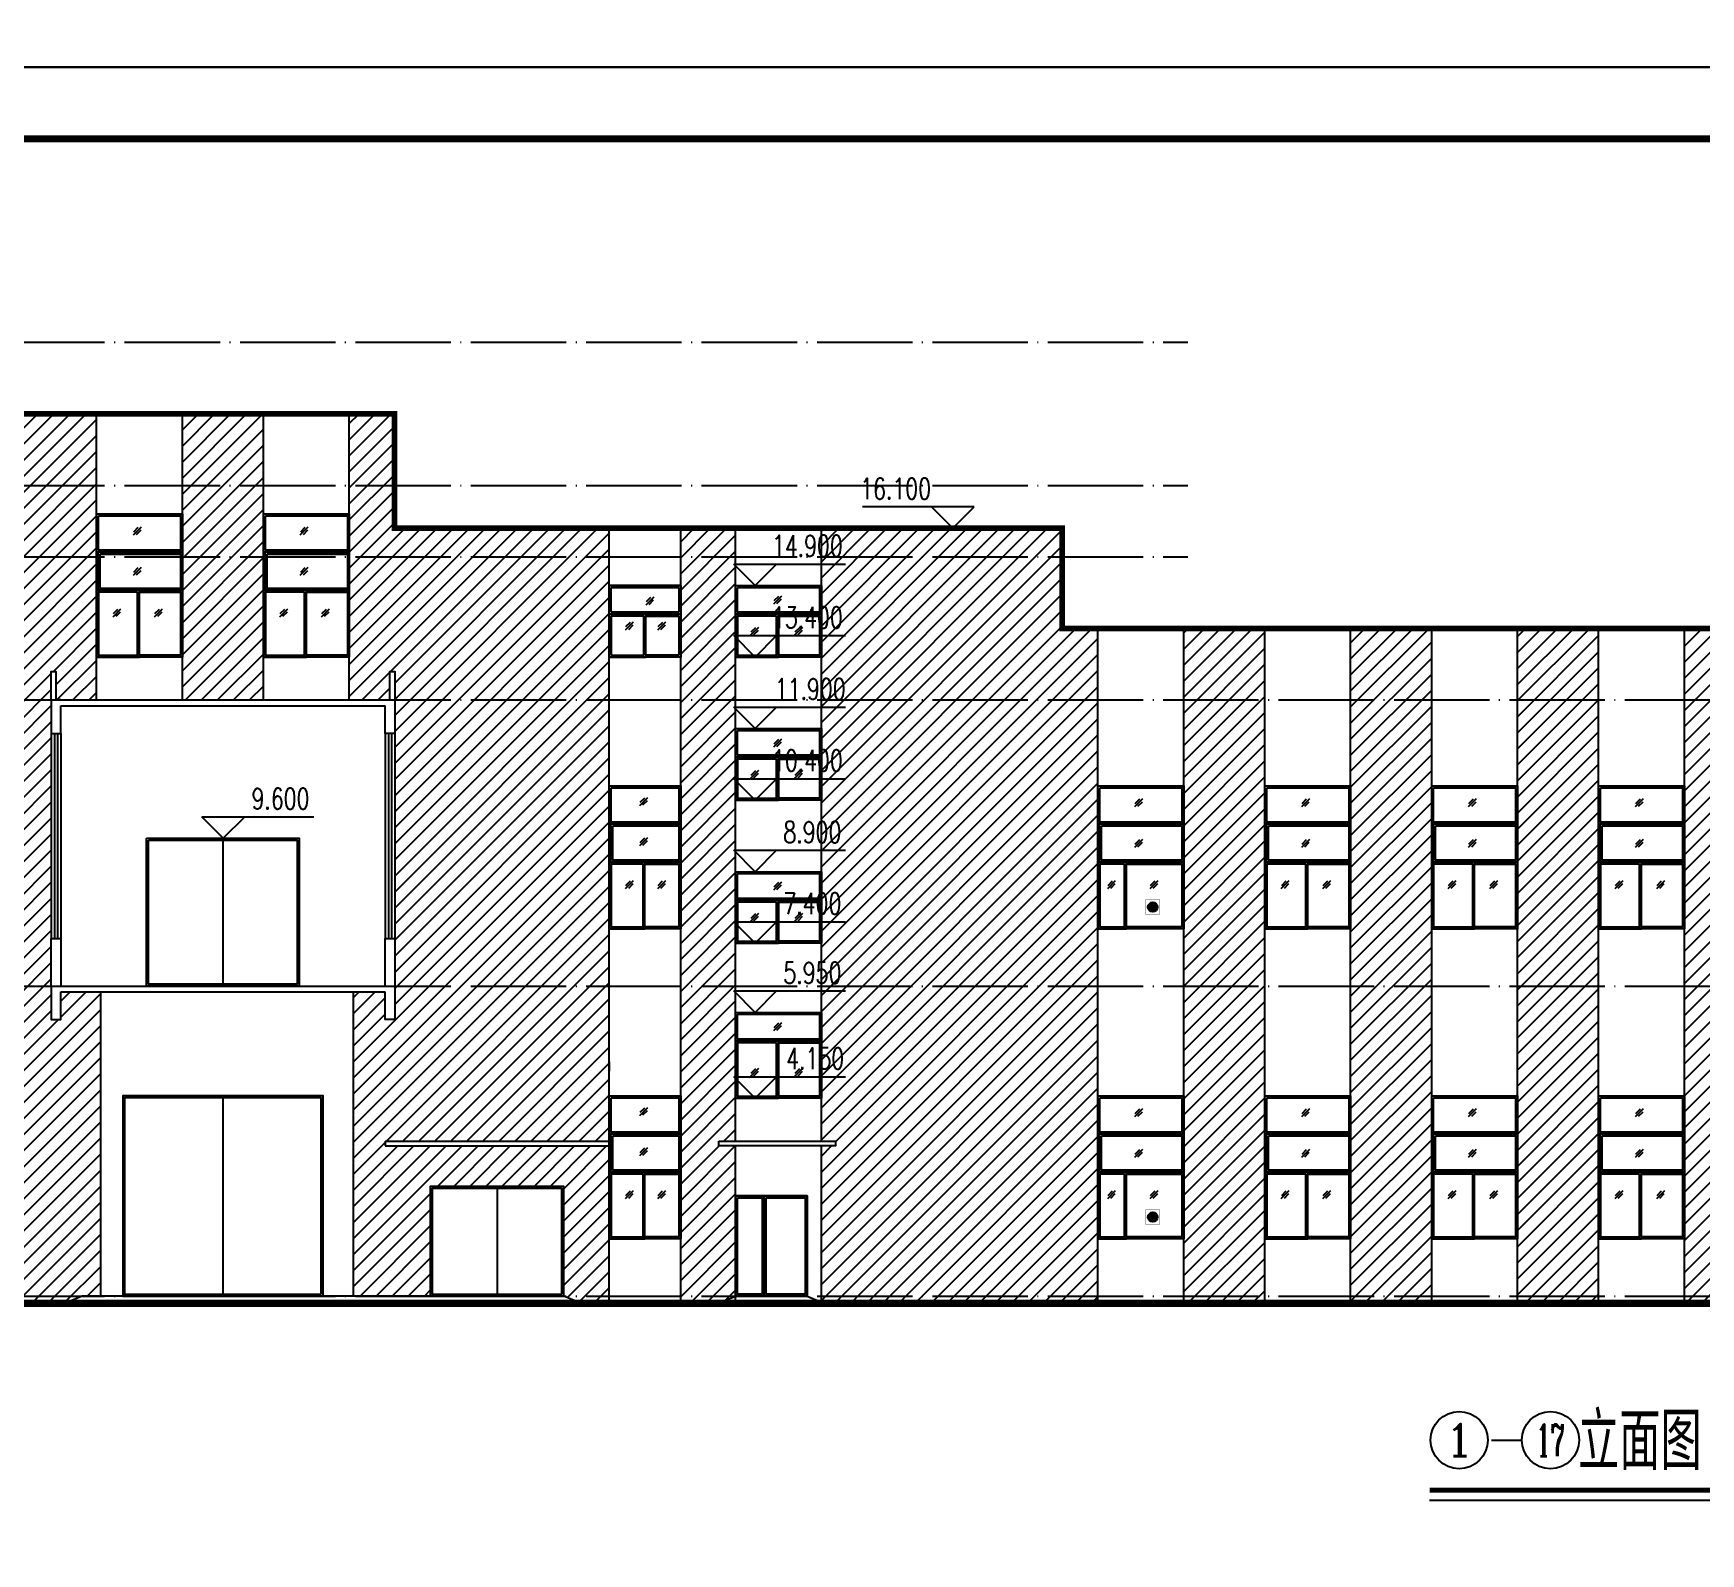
# Model space of a CAD drawing. Extents: x -4747 to 1060961, y -766984 to 396631.
# Drawn here: x 492147 to 527111, y -237830 to -205952 of the extents above; entities that cross this region are included whole.
import ezdxf
from ezdxf.enums import TextEntityAlignment as Align

# ---------------------------------------------------------------- set-up
doc = ezdxf.new("R2010")
doc.units = 0
doc.header["$LTSCALE"] = 1000
doc.header["$MEASUREMENT"] = 0
doc.linetypes.add('DOTE', pattern=[2.42, 2, -0.2, 0.02, -0.2])
doc.layers.get('0').update_dxf_attribs({"linetype": 'CONTINUOUS'})
for name, color, linetype in [('AXIS', 3, 'CONTINUOUS'), ('AXIS_TEXT', 7, 'CONTINUOUS'), ('DIM_ELEV', 3, 'CONTINUOUS'), ('DIM_SYMB', 3, 'CONTINUOUS'), ('DOTE', 1, 'DOTE'), ('PUB_TEXT', 7, 'CONTINUOUS'), ('PUB_TITLE', 4, 'CONTINUOUS'), ('WALL', 6, 'CONTINUOUS'), ('WINDOW', 4, 'CONTINUOUS'), ('剖面填充', 147, 'CONTINUOUS'), ('屋面', 4, 'CONTINUOUS'), ('窗户', 140, 'CONTINUOUS'), ('立面图', 41, 'CONTINUOUS'), ('立面轮廓线', 3, 'CONTINUOUS')]:
    doc.layers.add(name, color=color, linetype=linetype)
doc.styles.add('_TCH_DIM', font='SIMPLEX', dxfattribs={"bigfont": 'GBCBIG'})
doc.styles.add('COMPLEX', font='complex_.ttf')
doc.styles.get("Standard").update_dxf_attribs({"font": 'gbenor.shx', "bigfont": 'gbcbig.shx'})
pattern_1 = [(45, (-488337.29, -302769.66), (-168.3798, 168.3798), [])]

# ---------------------------------------------------------------- blocks, each defined once
blk = doc.blocks.new('_AXISO')
blk.add_circle((0, 0), 0.5)
at = {"layer": 'AXIS_TEXT', "style": 'COMPLEX', "width": 1.041667}
blk.add_attdef('A', text='', height=0.56, dxfattribs=at).set_placement((-0.25, -0.28), (0.25, -0.28), align=Align.FIT)

msp = doc.modelspace()

# ---------------------------------------------------------------- hatches: boundary and pattern name
h = msp.add_hatch(color=1)
edge = h.paths.add_edge_path()
edge.add_arc((515620.8, -224271.9), 100, 0, 360)
h = msp.add_hatch(color=1)
edge = h.paths.add_edge_path()
edge.add_arc((515620.8, -230771.9), 100, 0, 360)
at = {"layer": '剖面填充'}
h = msp.add_hatch(dxfattribs=at)
h.set_pattern_fill('ANSI31', color=256, scale=150, style=0)
h.set_pattern_definition(pattern_1)
h.paths.add_polyline_path([(486471.6, -213929.8), (484771.6, -213929.8), (484771.6, -232579.8), (486471.6, -232579.8)])
h.paths.add_polyline_path([(489971.6, -213929.8), (488271.6, -213929.8), (488271.6, -232579.8), (489971.6, -232579.8)])
h.paths.add_polyline_path([(493471.6, -213929.8), (491771.6, -213929.8), (491771.6, -232579.8), (492821.6, -232579.8), (493171.6, -232429.8), (493560.9, -232429.8), (493560.9, -226049.8), (492721.6, -226049.8), (492721.6, -226629.8), (492521.6, -226629.8), (492521.6, -225929.8), (492521.6, -224929.8), (492521.6, -220629.8), (492521.6, -219929.8), (492521.6, -219329.8), (492621.6, -219329.8), (492621.6, -219929.8), (492721.6, -219929.8), (493471.6, -219929.8)])
h.paths.add_polyline_path([(496971.6, -213929.8), (495271.6, -213929.8), (495271.6, -219929.8), (496971.6, -219929.8)])
h.paths.add_polyline_path([(504221.6, -216329.8), (499721.6, -216329.8), (499721.6, -213929.8), (498771.6, -213929.8), (498771.6, -219929.8), (499525.3, -219929.8), (499625.3, -219929.8), (499625.3, -219329.8), (499725.3, -219329.8), (499725.3, -219929.8), (499725.3, -220629.8), (499725.3, -224929.8), (499725.3, -225929.8), (499725.3, -226629.8), (499525.3, -226629.8), (499525.3, -226049.8), (498860.9, -226049.8), (498860.9, -232429.8), (500471.6, -232429.8), (500471.6, -230129.8), (503271.6, -230129.8), (503271.6, -232429.8), (503621.6, -232579.8), (504221.6, -232579.8), (504221.6, -229279.8), (499525.3, -229279.8), (499525.3, -229179.8), (504221.6, -229179.8), (504221.6, -228229.8)])
h = msp.add_hatch(dxfattribs=at)
h.set_pattern_fill('ANSI31', color=256, scale=150, style=0)
h.set_pattern_definition(pattern_1)
h.paths.add_polyline_path([(506871.6, -216329.8), (505721.6, -216329.8), (505721.6, -232579.8), (506521.6, -232579.8), (506871.6, -232429.8), (506871.6, -229279.8), (506521.6, -229279.8), (506521.6, -229179.8), (506871.6, -229179.8)])
h.paths.add_polyline_path([(508671.6, -229179.8), (508971.6, -229179.8), (508971.6, -229279.8), (508671.6, -229279.8), (508671.6, -232558.4), (508721.6, -232579.8), (514471.6, -232579.8), (514471.6, -218429.8), (513721.6, -218429.8), (513721.6, -216329.8), (508671.6, -216329.8)])
h.paths.add_polyline_path([(517971.6, -218429.8), (516271.6, -218429.8), (516271.6, -232579.8), (517971.6, -232579.8)])
h.paths.add_polyline_path([(519771.6, -232579.8), (521471.6, -232579.8), (521471.6, -218429.8), (519771.6, -218429.8)])
h.paths.add_polyline_path([(523271.6, -232579.8), (524971.6, -232579.8), (524971.6, -218429.8), (523271.6, -218429.8)])
h.paths.add_polyline_path([(528771.6, -218429.8), (526771.6, -218429.8), (526771.6, -232579.8), (528771.6, -232579.8)])
h.paths.add_polyline_path([(532271.6, -218429.8), (530571.6, -218429.8), (530571.6, -232579.8), (532271.6, -232579.8)])
h.paths.add_polyline_path([(535771.6, -218429.8), (534071.6, -218429.8), (534071.6, -232579.8), (535771.6, -232579.8)])
h.paths.add_polyline_path([(537571.6, -232579.8), (539289.2, -232579.8), (539289.2, -218429.8), (537571.6, -218429.8)])
h.paths.add_polyline_path([(542754, -218429.8), (541089.2, -218429.8), (541089.2, -232579.8), (541521.6, -232579.8), (541871.6, -232429.8), (542754, -232429.8), (542754, -227829.8), (541821.6, -227829.8), (541821.6, -227529.8), (542754, -227529.8)])
h.paths.add_polyline_path([(546271.6, -218429.8), (544554, -218429.8), (544554, -227529.8), (546271.6, -227529.8)])
h.paths.add_polyline_path([(549771.6, -218429.8), (548071.6, -218429.8), (548071.6, -227529.8), (549021.6, -227529.8), (549021.6, -227829.8), (548071.6, -227829.8), (548071.6, -232429.8), (549771.6, -232429.8)])
h.paths.add_polyline_path([(553271.6, -218429.8), (551571.6, -218429.8), (551571.6, -232429.8), (551971.6, -232429.8), (552321.6, -232579.8), (553271.6, -232579.8)])

# ---------------------------------------------------------------- linework, layer by layer
at = {"color": 1, "const_width": 10, "elevation": 0}
for points in [[(515470.8, -224421.9), (515770.8, -224421.9), (515770.8, -224121.9), (515470.8, -224121.9)], [(515470.8, -230921.9), (515770.8, -230921.9), (515770.8, -230621.9), (515470.8, -230621.9)]]:
    msp.add_lwpolyline(points, close=True, dxfattribs=at)
at = {"color": 1}
for centre in [(515620.8, -224271.9), (515620.8, -230771.9)]:
    msp.add_circle(centre, 100, dxfattribs=at)
at = {"layer": 'AXIS'}
msp.add_line((522723.2, -235448), (523332.2, -235448), dxfattribs=at)
at = {"layer": 'DIM_ELEV'}
for p, q in [((511878.6, -215879.8), (509531.1, -215879.8)), ((511428.6, -216329.8), (510978.6, -215879.8)), ((511428.6, -216329.8), (511878.6, -215879.8)), ((507283.1, -217529.8), (506833.1, -217079.8)), ((506833.1, -217079.8), (509180.6, -217079.8)), ((507283.1, -217529.8), (507733.1, -217079.8)), ((507283.1, -219029.8), (506833.1, -218579.8)), ((506833.1, -218579.8), (509180.6, -218579.8)), ((507283.1, -219029.8), (507733.1, -218579.8)), ((507283.1, -220529.8), (506833.1, -220079.8)), ((506833.1, -220079.8), (509180.6, -220079.8)), ((507283.1, -220529.8), (507733.1, -220079.8)), ((507283.1, -222029.8), (506833.1, -221579.8)), ((506833.1, -221579.8), (509180.6, -221579.8)), ((507283.1, -222029.8), (507733.1, -221579.8)), ((496129.4, -222829.8), (495679.4, -222379.8)), ((495679.4, -222379.8), (498026.9, -222379.8)), ((496129.4, -222829.8), (496579.4, -222379.8)), ((507283.1, -223529.8), (506833.1, -223079.8)), ((506833.1, -223079.8), (509180.6, -223079.8)), ((507283.1, -223529.8), (507733.1, -223079.8)), ((507283.1, -225029.8), (506833.1, -224579.8)), ((506833.1, -224579.8), (509180.6, -224579.8)), ((507283.1, -225029.8), (507733.1, -224579.8)), ((507283.1, -226479.8), (506833.1, -226029.8)), ((506833.1, -226029.8), (509180.6, -226029.8)), ((507283.1, -226479.8), (507733.1, -226029.8)), ((507283.1, -228279.8), (506833.1, -227829.8)), ((506833.1, -227829.8), (509180.6, -227829.8)), ((507283.1, -228279.8), (507733.1, -227829.8))]:
    msp.add_line(p, q, dxfattribs=at)
at = {"layer": 'DIM_SYMB'}
for points in [[(493746.2, -218333.3, 0, 0, 0), (493933.2, -218333.3, 40, 0, 0), (494083.2, -218333.3, 0, 0, 0)], [(494936.2, -218333.3, 0, 0, 0), (494749.2, -218333.3, 40, 0, 0), (494599.2, -218333.3, 0, 0, 0)], [(497246.2, -218333.3, 0, 0, 0), (497433.2, -218333.3, 40, 0, 0), (497583.2, -218333.3, 0, 0, 0)], [(498436.2, -218333.3, 0, 0, 0), (498249.2, -218333.3, 40, 0, 0), (498099.2, -218333.3, 0, 0, 0)], [(504496.2, -218607.1, 0, 0, 0), (504683.2, -218607.1, 40, 0, 0), (504833.2, -218607.1, 0, 0, 0)], [(505490.7, -218607.1, 0, 0, 0), (505303.7, -218607.1, 40, 0, 0), (505153.7, -218607.1, 0, 0, 0)], [(507114.9, -218646.2, 0, 0, 0), (507301.9, -218646.2, 40, 0, 0), (507451.9, -218646.2, 0, 0, 0)], [(508364.7, -218646.2, 0, 0, 0), (508177.7, -218646.2, 40, 0, 0), (508027.7, -218646.2, 0, 0, 0)], [(507114.9, -221646.2, 0, 0, 0), (507301.9, -221646.2, 40, 0, 0), (507451.9, -221646.2, 0, 0, 0)], [(508364.7, -221646.2, 0, 0, 0), (508177.7, -221646.2, 40, 0, 0), (508027.7, -221646.2, 0, 0, 0)], [(504496.2, -224033.3, 0, 0, 0), (504683.2, -224033.3, 40, 0, 0), (504833.2, -224033.3, 0, 0, 0)], [(505487.2, -224033.3, 0, 0, 0), (505300.2, -224033.3, 40, 0, 0), (505150.2, -224033.3, 0, 0, 0)], [(514605.5, -224033.3, 0, 0, 0), (514792.5, -224033.3, 40, 0, 0), (514942.5, -224033.3, 0, 0, 0)], [(515813.6, -224033.3, 0, 0, 0), (515626.6, -224033.3, 40, 0, 0), (515476.6, -224033.3, 0, 0, 0)], [(518246.2, -224033.3, 0, 0, 0), (518433.2, -224033.3, 40, 0, 0), (518583.2, -224033.3, 0, 0, 0)], [(519436.2, -224033.3, 0, 0, 0), (519249.2, -224033.3, 40, 0, 0), (519099.2, -224033.3, 0, 0, 0)], [(521746.2, -224033.3, 0, 0, 0), (521933.2, -224033.3, 40, 0, 0), (522083.2, -224033.3, 0, 0, 0)], [(522936.2, -224033.3, 0, 0, 0), (522749.2, -224033.3, 40, 0, 0), (522599.2, -224033.3, 0, 0, 0)], [(525246.2, -224033.3, 0, 0, 0), (525433.2, -224033.3, 40, 0, 0), (525583.2, -224033.3, 0, 0, 0)], [(526436.2, -224033.3, 0, 0, 0), (526249.2, -224033.3, 40, 0, 0), (526099.2, -224033.3, 0, 0, 0)], [(495076.2, -224771.3, 0, 0, 0), (495581, -224771.3, 40, 0, 0), (495731, -224771.3, 0, 0, 0)], [(497167, -224771.3, 0, 0, 0), (496662.2, -224771.3, 40, 0, 0), (496512.2, -224771.3, 0, 0, 0)], [(507114.9, -224646.2, 0, 0, 0), (507301.9, -224646.2, 40, 0, 0), (507451.9, -224646.2, 0, 0, 0)], [(508364.7, -224646.2, 0, 0, 0), (508177.7, -224646.2, 40, 0, 0), (508027.7, -224646.2, 0, 0, 0)], [(507114.9, -227896.2, 0, 0, 0), (507301.9, -227896.2, 40, 0, 0), (507451.9, -227896.2, 0, 0, 0)], [(508364.7, -227896.2, 0, 0, 0), (508177.7, -227896.2, 40, 0, 0), (508027.7, -227896.2, 0, 0, 0)], [(494248.4, -230190.3, 0, 0, 0), (495431.5, -230190.3, 96, 0, 0), (495791.5, -230190.3, 0, 0, 0)], [(497951.2, -230190.3, 0, 0, 0), (496768.1, -230190.3, 96, 0, 0), (496408.1, -230190.3, 0, 0, 0)], [(504496.2, -230533.3, 0, 0, 0), (504683.2, -230533.3, 40, 0, 0), (504833.2, -230533.3, 0, 0, 0)], [(505487.2, -230533.3, 0, 0, 0), (505300.2, -230533.3, 40, 0, 0), (505150.2, -230533.3, 0, 0, 0)], [(514605.5, -230533.3, 0, 0, 0), (514792.5, -230533.3, 40, 0, 0), (514942.5, -230533.3, 0, 0, 0)], [(515813.6, -230533.3, 0, 0, 0), (515626.6, -230533.3, 40, 0, 0), (515476.6, -230533.3, 0, 0, 0)], [(518246.2, -230533.3, 0, 0, 0), (518433.2, -230533.3, 40, 0, 0), (518583.2, -230533.3, 0, 0, 0)], [(519436.2, -230533.3, 0, 0, 0), (519249.2, -230533.3, 40, 0, 0), (519099.2, -230533.3, 0, 0, 0)], [(521746.2, -230533.3, 0, 0, 0), (521933.2, -230533.3, 40, 0, 0), (522083.2, -230533.3, 0, 0, 0)], [(522936.2, -230533.3, 0, 0, 0), (522749.2, -230533.3, 40, 0, 0), (522599.2, -230533.3, 0, 0, 0)], [(525246.2, -230533.3, 0, 0, 0), (525433.2, -230533.3, 40, 0, 0), (525583.2, -230533.3, 0, 0, 0)], [(526436.2, -230533.3, 0, 0, 0), (526249.2, -230533.3, 40, 0, 0), (526099.2, -230533.3, 0, 0, 0)]]:
    msp.add_lwpolyline(points, format="xyseb", dxfattribs=at)
at = {"layer": 'DIM_SYMB', "const_width": 105}
msp.add_lwpolyline([(521426.6, -236497.8), (528499.6, -236497.8)], dxfattribs=at)
at = {"layer": 'DIM_SYMB'}
msp.add_lwpolyline([(521426.6, -236707.8), (528499.6, -236707.8)], dxfattribs=at)
at = {"layer": 'DOTE'}
for points in [[(469861.5, -212429.8), (516357.4, -212429.8)], [(469861.5, -215429.8), (516357.4, -215429.8)], [(469861.5, -216929.8), (516357.4, -216929.8)], [(469861.5, -219929.8), (586356.5, -219929.8)], [(469861.5, -225929.8), (586356.5, -225929.8)], [(469861.5, -232429.8), (586356.5, -232429.8)]]:
    msp.add_lwpolyline(points, dxfattribs=at)
at = {"layer": 'PUB_TITLE'}
for points in [[(421920.8, -206664.3), (600270.8, -206664.3), (600270.8, -80514.3), (421920.8, -80514.3)], [(421920.8, -332814.3), (600270.8, -332814.3), (600270.8, -206664.3), (421920.8, -206664.3)]]:
    msp.add_lwpolyline(points, close=True, dxfattribs=at)
at = {"layer": 'PUB_TITLE', "const_width": 150}
msp.add_lwpolyline([(425670.8, -331314.3), (598770.8, -331314.3), (598770.8, -208164.3), (425670.8, -208164.3)], close=True, dxfattribs=at)
at = {"layer": 'WALL'}
for points in [[(492521.6, -219929.8), (492521.6, -219329.8), (492621.6, -219329.8), (492621.6, -219929.8)], [(499625.3, -219929.8), (499625.3, -219329.8), (499725.3, -219329.8), (499725.3, -219929.8)], [(492521.6, -219929.8), (492521.6, -220629.8), (492721.6, -220629.8), (492721.6, -220049.8)], [(492721.6, -219929.8), (492721.6, -219929.8), (492621.6, -219929.8)], [(492721.6, -219929.8), (499525.3, -219929.8)], [(492721.6, -220049.8), (499525.3, -220049.8)], [(499725.3, -219929.8), (499725.3, -220629.8), (499525.3, -220629.8), (499525.3, -220049.8)], [(499525.3, -219929.8), (499525.3, -219929.8), (499625.3, -219929.8)], [(492521.6, -225929.8), (492521.6, -224929.8), (492721.6, -224929.8), (492721.6, -225929.8)], [(499525.3, -225929.8), (499525.3, -224929.8), (499725.3, -224929.8), (499725.3, -225929.8)], [(492521.6, -225929.8), (499525.3, -225929.8)], [(492521.6, -225929.8), (492521.6, -226629.8), (492721.6, -226629.8), (492721.6, -226049.8)], [(492721.6, -226049.8), (499525.3, -226049.8)], [(499725.3, -225929.8), (499725.3, -226629.8), (499525.3, -226629.8), (499525.3, -226049.8)]]:
    msp.add_lwpolyline(points, dxfattribs=at)
at = {"layer": 'WINDOW', "linetype": 'BYBLOCK'}
for points in [[(492521.6, -220629.8), (492521.6, -224929.8)], [(492588.3, -220629.8), (492588.3, -224929.8)], [(492655, -220629.8), (492655, -224929.8)], [(492721.6, -220629.8), (492721.6, -224929.8)], [(499525.3, -220629.8), (499525.3, -224929.8)], [(499591.9, -220629.8), (499591.9, -224929.8)], [(499658.6, -220629.8), (499658.6, -224929.8)], [(499725.3, -220629.8), (499725.3, -224929.8)]]:
    msp.add_lwpolyline(points, dxfattribs=at)
at = {"layer": '屋面', "const_width": 150}
msp.add_lwpolyline([(469861.5, -232579.8), (586356.5, -232579.8)], dxfattribs=at)
at = {"layer": '窗户'}
for p, q in [((504221.6, -217529.8), (505721.6, -217529.8)), ((505721.6, -217529.8), (504221.6, -217529.8)), ((504221.6, -217529.8), (505721.6, -217529.8)), ((504221.6, -218129.8), (504221.6, -217529.8)), ((504261.6, -217569.8), (505681.6, -217569.8)), ((504261.6, -218089.8), (504261.6, -217569.8)), ((505155.2, -217772.4), (504988.5, -217939.1)), ((505091.1, -217779.9), (504996.1, -217875)), ((505681.6, -217569.8), (505681.6, -218089.8)), ((505721.6, -217529.8), (505721.6, -218129.8)), ((504221.6, -218129.8), (505721.6, -218129.8)), ((504989.8, -218129.8), (504221.6, -218129.8)), ((504221.6, -218129.8), (504221.6, -219029.8)), ((505721.6, -218129.8), (504221.6, -218129.8)), ((505681.6, -218089.8), (504261.6, -218089.8)), ((504949.8, -218169.8), (504261.6, -218169.8)), ((504261.6, -218169.8), (504261.6, -218989.8)), ((504949.8, -218989.8), (504949.8, -218169.8)), ((504989.8, -219029.8), (504989.8, -218129.8)), ((504989.8, -218129.8), (505721.6, -218129.8)), ((504989.8, -219029.8), (504989.8, -218129.8)), ((504989.8, -218169.8), (505681.6, -218169.8)), ((505147.7, -217836.5), (505052.6, -217931.5)), ((505681.6, -218169.8), (505681.6, -218989.8)), ((505721.6, -218129.8), (505721.6, -219029.8)), ((504727.1, -218296.9), (504560.4, -218463.6)), ((504663, -218304.4), (504567.9, -218399.5)), ((504719.5, -218361), (504624.5, -218456.1)), ((505404.3, -218296.9), (505237.5, -218463.6)), ((505340.1, -218304.4), (505245.1, -218399.5)), ((505396.7, -218361), (505301.7, -218456.1)), ((505721.6, -219029.8), (504221.6, -219029.8)), ((504221.6, -219029.8), (504989.8, -219029.8)), ((504261.6, -218989.8), (504949.8, -218989.8)), ((505681.6, -218989.8), (504989.8, -218989.8)), ((505721.6, -219029.8), (504989.8, -219029.8))]:
    msp.add_line(p, q, dxfattribs=at)
for points in [[(493471.6, -216029.8), (495271.6, -216029.8), (495271.6, -219029.8), (493471.6, -219029.8)], [(493471.6, -216029.8), (495271.6, -216029.8), (495271.6, -216829.8), (493471.6, -216829.8)], [(493511.6, -216069.8), (495231.6, -216069.8), (495231.6, -216789.8), (493511.6, -216789.8)], [(496971.6, -216029.8), (498771.6, -216029.8), (498771.6, -219029.8), (496971.6, -219029.8)], [(496971.6, -216029.8), (498771.6, -216029.8), (498771.6, -216829.8), (496971.6, -216829.8)], [(497011.6, -216069.8), (498731.6, -216069.8), (498731.6, -216789.8), (497011.6, -216789.8)], [(493507.9, -216829.8), (495271.6, -216829.8), (495271.6, -217629.8), (493507.9, -217629.8)], [(493547.9, -216869.8), (495231.6, -216869.8), (495231.6, -217589.8), (493547.9, -217589.8)], [(497007.9, -216829.8), (498771.6, -216829.8), (498771.6, -217629.8), (497007.9, -217629.8)], [(497047.9, -216869.8), (498731.6, -216869.8), (498731.6, -217589.8), (497047.9, -217589.8)], [(494371.6, -217629.8), (493471.6, -217629.8), (493471.6, -219029.8), (494371.6, -219029.8)], [(494331.6, -217669.8), (493511.6, -217669.8), (493511.6, -218989.8), (494331.6, -218989.8)], [(494371.6, -217629.8), (495271.6, -217629.8), (495271.6, -219029.8), (494371.6, -219029.8)], [(497871.6, -217629.8), (496971.6, -217629.8), (496971.6, -219029.8), (497871.6, -219029.8)], [(497831.6, -217669.8), (497011.6, -217669.8), (497011.6, -218989.8), (497831.6, -218989.8)], [(497871.6, -217629.8), (498771.6, -217629.8), (498771.6, -219029.8), (497871.6, -219029.8)], [(506871.6, -217529.8), (508671.6, -217529.8), (508671.6, -218129.8), (506871.6, -218129.8)], [(506911.6, -217569.8), (508631.6, -217569.8), (508631.6, -218089.8), (506911.6, -218089.8)], [(507771.6, -218129.8), (506871.6, -218129.8), (506871.6, -219029.8), (507771.6, -219029.8)], [(507731.6, -218169.8), (506911.6, -218169.8), (506911.6, -218989.8), (507731.6, -218989.8)], [(507771.6, -218129.8), (508671.6, -218129.8), (508671.6, -219029.8), (507771.6, -219029.8)], [(506871.6, -220529.8), (508671.6, -220529.8), (508671.6, -221129.8), (506871.6, -221129.8)], [(506911.6, -220569.8), (508631.6, -220569.8), (508631.6, -221089.8), (506911.6, -221089.8)], [(507771.6, -221129.8), (506871.6, -221129.8), (506871.6, -222029.8), (507771.6, -222029.8)], [(507731.6, -221169.8), (506911.6, -221169.8), (506911.6, -221989.8), (507731.6, -221989.8)], [(507771.6, -221129.8), (508671.6, -221129.8), (508671.6, -222029.8), (507771.6, -222029.8)], [(504221.6, -221729.8), (505721.6, -221729.8), (505721.6, -224729.8), (504221.6, -224729.8)], [(504221.6, -221729.8), (505721.6, -221729.8), (505721.6, -222529.8), (504221.6, -222529.8)], [(504261.6, -221769.8), (505681.6, -221769.8), (505681.6, -222489.8), (504261.6, -222489.8)], [(514471.6, -221729.8), (516271.6, -221729.8), (516271.6, -224729.8), (514471.6, -224729.8)], [(514471.6, -221729.8), (516271.6, -221729.8), (516271.6, -222529.8), (514471.6, -222529.8)], [(514511.6, -221769.8), (516231.6, -221769.8), (516231.6, -222489.8), (514511.6, -222489.8)], [(517971.6, -221729.8), (519771.6, -221729.8), (519771.6, -224729.8), (517971.6, -224729.8)], [(517971.6, -221729.8), (519771.6, -221729.8), (519771.6, -222529.8), (517971.6, -222529.8)], [(518011.6, -221769.8), (519731.6, -221769.8), (519731.6, -222489.8), (518011.6, -222489.8)], [(521471.6, -221729.8), (523271.6, -221729.8), (523271.6, -224729.8), (521471.6, -224729.8)], [(521471.6, -221729.8), (523271.6, -221729.8), (523271.6, -222529.8), (521471.6, -222529.8)], [(521511.6, -221769.8), (523231.6, -221769.8), (523231.6, -222489.8), (521511.6, -222489.8)], [(524971.6, -221729.8), (526771.6, -221729.8), (526771.6, -224729.8), (524971.6, -224729.8)], [(524971.6, -221729.8), (526771.6, -221729.8), (526771.6, -222529.8), (524971.6, -222529.8)], [(525011.6, -221769.8), (526731.6, -221769.8), (526731.6, -222489.8), (525011.6, -222489.8)], [(504257.9, -222529.8), (505721.6, -222529.8), (505721.6, -223329.8), (504257.9, -223329.8)], [(504297.9, -222569.8), (505681.6, -222569.8), (505681.6, -223289.8), (504297.9, -223289.8)], [(514507.9, -222529.8), (516271.6, -222529.8), (516271.6, -223329.8), (514507.9, -223329.8)], [(514547.9, -222569.8), (516231.6, -222569.8), (516231.6, -223289.8), (514547.9, -223289.8)], [(518007.9, -222529.8), (519771.6, -222529.8), (519771.6, -223329.8), (518007.9, -223329.8)], [(518047.9, -222569.8), (519731.6, -222569.8), (519731.6, -223289.8), (518047.9, -223289.8)], [(521507.9, -222529.8), (523271.6, -222529.8), (523271.6, -223329.8), (521507.9, -223329.8)], [(521547.9, -222569.8), (523231.6, -222569.8), (523231.6, -223289.8), (521547.9, -223289.8)], [(525007.9, -222529.8), (526771.6, -222529.8), (526771.6, -223329.8), (525007.9, -223329.8)], [(525047.9, -222569.8), (526731.6, -222569.8), (526731.6, -223289.8), (525047.9, -223289.8)], [(494561.6, -222869.8), (497681.6, -222869.8), (497681.6, -225889.8), (494561.6, -225889.8)], [(504971.6, -223329.8), (504221.6, -223329.8), (504221.6, -224729.8), (504971.6, -224729.8)], [(504931.6, -223369.8), (504261.6, -223369.8), (504261.6, -224689.8), (504931.6, -224689.8)], [(504971.6, -223329.8), (505721.6, -223329.8), (505721.6, -224729.8), (504971.6, -224729.8)], [(515071.6, -223329.8), (514471.6, -223329.8), (514471.6, -224729.8), (515071.6, -224729.8)], [(515031.6, -223369.8), (514511.6, -223369.8), (514511.6, -224689.8), (515031.6, -224689.8)], [(515071.6, -223329.8), (516271.6, -223329.8), (516271.6, -224729.8), (515071.6, -224729.8)], [(518871.6, -223329.8), (517971.6, -223329.8), (517971.6, -224729.8), (518871.6, -224729.8)], [(518831.6, -223369.8), (518011.6, -223369.8), (518011.6, -224689.8), (518831.6, -224689.8)], [(518871.6, -223329.8), (519771.6, -223329.8), (519771.6, -224729.8), (518871.6, -224729.8)], [(522371.6, -223329.8), (521471.6, -223329.8), (521471.6, -224729.8), (522371.6, -224729.8)], [(522331.6, -223369.8), (521511.6, -223369.8), (521511.6, -224689.8), (522331.6, -224689.8)], [(522371.6, -223329.8), (523271.6, -223329.8), (523271.6, -224729.8), (522371.6, -224729.8)], [(525871.6, -223329.8), (524971.6, -223329.8), (524971.6, -224729.8), (525871.6, -224729.8)], [(525831.6, -223369.8), (525011.6, -223369.8), (525011.6, -224689.8), (525831.6, -224689.8)], [(525871.6, -223329.8), (526771.6, -223329.8), (526771.6, -224729.8), (525871.6, -224729.8)], [(506871.6, -223529.8), (508671.6, -223529.8), (508671.6, -224129.8), (506871.6, -224129.8)], [(506911.6, -223569.8), (508631.6, -223569.8), (508631.6, -224089.8), (506911.6, -224089.8)], [(507771.6, -224129.8), (506871.6, -224129.8), (506871.6, -225029.8), (507771.6, -225029.8)], [(507731.6, -224169.8), (506911.6, -224169.8), (506911.6, -224989.8), (507731.6, -224989.8)], [(507771.6, -224129.8), (508671.6, -224129.8), (508671.6, -225029.8), (507771.6, -225029.8)], [(506871.6, -226479.8), (508671.6, -226479.8), (508671.6, -227079.8), (506871.6, -227079.8)], [(506911.6, -226519.8), (508631.6, -226519.8), (508631.6, -227039.8), (506911.6, -227039.8)], [(507771.6, -227079.8), (506871.6, -227079.8), (506871.6, -228279.8), (507771.6, -228279.8)], [(507731.6, -227119.8), (506911.6, -227119.8), (506911.6, -228239.8), (507731.6, -228239.8)], [(507771.6, -227079.8), (508671.6, -227079.8), (508671.6, -228279.8), (507771.6, -228279.8)], [(498181.6, -232389.8), (498181.6, -228269.8), (494061.6, -228269.8), (494061.6, -232389.8)], [(504221.6, -228229.8), (505721.6, -228229.8), (505721.6, -231229.8), (504221.6, -231229.8)], [(504221.6, -228229.8), (505721.6, -228229.8), (505721.6, -229029.8), (504221.6, -229029.8)], [(504261.6, -228269.8), (505681.6, -228269.8), (505681.6, -228989.8), (504261.6, -228989.8)], [(514471.6, -228229.8), (516271.6, -228229.8), (516271.6, -231229.8), (514471.6, -231229.8)], [(514471.6, -228229.8), (516271.6, -228229.8), (516271.6, -229029.8), (514471.6, -229029.8)], [(514511.6, -228269.8), (516231.6, -228269.8), (516231.6, -228989.8), (514511.6, -228989.8)], [(517971.6, -228229.8), (519771.6, -228229.8), (519771.6, -231229.8), (517971.6, -231229.8)], [(517971.6, -228229.8), (519771.6, -228229.8), (519771.6, -229029.8), (517971.6, -229029.8)], [(518011.6, -228269.8), (519731.6, -228269.8), (519731.6, -228989.8), (518011.6, -228989.8)], [(521471.6, -228229.8), (523271.6, -228229.8), (523271.6, -231229.8), (521471.6, -231229.8)], [(521471.6, -228229.8), (523271.6, -228229.8), (523271.6, -229029.8), (521471.6, -229029.8)], [(521511.6, -228269.8), (523231.6, -228269.8), (523231.6, -228989.8), (521511.6, -228989.8)], [(524971.6, -228229.8), (526771.6, -228229.8), (526771.6, -231229.8), (524971.6, -231229.8)], [(524971.6, -228229.8), (526771.6, -228229.8), (526771.6, -229029.8), (524971.6, -229029.8)], [(525011.6, -228269.8), (526731.6, -228269.8), (526731.6, -228989.8), (525011.6, -228989.8)], [(504257.9, -229029.8), (505721.6, -229029.8), (505721.6, -229829.8), (504257.9, -229829.8)], [(504297.9, -229069.8), (505681.6, -229069.8), (505681.6, -229789.8), (504297.9, -229789.8)], [(514507.9, -229029.8), (516271.6, -229029.8), (516271.6, -229829.8), (514507.9, -229829.8)], [(514547.9, -229069.8), (516231.6, -229069.8), (516231.6, -229789.8), (514547.9, -229789.8)], [(518007.9, -229029.8), (519771.6, -229029.8), (519771.6, -229829.8), (518007.9, -229829.8)], [(518047.9, -229069.8), (519731.6, -229069.8), (519731.6, -229789.8), (518047.9, -229789.8)], [(521507.9, -229029.8), (523271.6, -229029.8), (523271.6, -229829.8), (521507.9, -229829.8)], [(521547.9, -229069.8), (523231.6, -229069.8), (523231.6, -229789.8), (521547.9, -229789.8)], [(525007.9, -229029.8), (526771.6, -229029.8), (526771.6, -229829.8), (525007.9, -229829.8)], [(525047.9, -229069.8), (526731.6, -229069.8), (526731.6, -229789.8), (525047.9, -229789.8)], [(504971.6, -229829.8), (504221.6, -229829.8), (504221.6, -231229.8), (504971.6, -231229.8)], [(504931.6, -229869.8), (504261.6, -229869.8), (504261.6, -231189.8), (504931.6, -231189.8)], [(504971.6, -229829.8), (505721.6, -229829.8), (505721.6, -231229.8), (504971.6, -231229.8)], [(515071.6, -229829.8), (514471.6, -229829.8), (514471.6, -231229.8), (515071.6, -231229.8)], [(515031.6, -229869.8), (514511.6, -229869.8), (514511.6, -231189.8), (515031.6, -231189.8)], [(515071.6, -229829.8), (516271.6, -229829.8), (516271.6, -231229.8), (515071.6, -231229.8)], [(518871.6, -229829.8), (517971.6, -229829.8), (517971.6, -231229.8), (518871.6, -231229.8)], [(518831.6, -229869.8), (518011.6, -229869.8), (518011.6, -231189.8), (518831.6, -231189.8)], [(518871.6, -229829.8), (519771.6, -229829.8), (519771.6, -231229.8), (518871.6, -231229.8)], [(522371.6, -229829.8), (521471.6, -229829.8), (521471.6, -231229.8), (522371.6, -231229.8)], [(522331.6, -229869.8), (521511.6, -229869.8), (521511.6, -231189.8), (522331.6, -231189.8)], [(522371.6, -229829.8), (523271.6, -229829.8), (523271.6, -231229.8), (522371.6, -231229.8)], [(525871.6, -229829.8), (524971.6, -229829.8), (524971.6, -231229.8), (525871.6, -231229.8)], [(525831.6, -229869.8), (525011.6, -229869.8), (525011.6, -231189.8), (525831.6, -231189.8)], [(525871.6, -229829.8), (526771.6, -229829.8), (526771.6, -231229.8), (525871.6, -231229.8)], [(503271.6, -232429.8), (503271.6, -230129.8), (500471.6, -230129.8), (500471.6, -232429.8), (503271.6, -232429.8)], [(503231.6, -232389.8), (503231.6, -230169.8), (500511.6, -230169.8), (500511.6, -232389.8)], [(506871.6, -230329.8), (507471.6, -230329.8), (507471.6, -232429.8), (506871.6, -232429.8)], [(506911.6, -230369.8), (507431.6, -230369.8), (507431.6, -232389.8), (506911.6, -232389.8)], [(507471.6, -230329.8), (508371.6, -230329.8), (508371.6, -232429.8), (507471.6, -232429.8)], [(507511.6, -230369.8), (508331.6, -230369.8), (508331.6, -232389.8), (507511.6, -232389.8)]]:
    msp.add_lwpolyline(points, close=True, dxfattribs=at)
for points in [[(494405.2, -216305.1), (494238.5, -216471.8)], [(494341.1, -216312.6), (494246.1, -216407.7)], [(494397.7, -216369.2), (494302.6, -216464.2)], [(497905.2, -216305.1), (497738.5, -216471.8)], [(497841.1, -216312.6), (497746.1, -216407.7)], [(497897.7, -216369.2), (497802.6, -216464.2)], [(493471.6, -216829.8), (495271.6, -216829.8)], [(496971.6, -216829.8), (498771.6, -216829.8)], [(494405.2, -217154.4), (494238.5, -217321.1)], [(494341.1, -217161.9), (494246.1, -217257)], [(494397.7, -217218.5), (494302.6, -217313.5)], [(497905.2, -217154.4), (497738.5, -217321.1)], [(497841.1, -217161.9), (497746.1, -217257)], [(497897.7, -217218.5), (497802.6, -217313.5)], [(493471.6, -217629.8), (495271.6, -217629.8)], [(494371.6, -217669.8), (495231.6, -217669.8), (495231.6, -218989.8), (494371.6, -218989.8)], [(496971.6, -217629.8), (498771.6, -217629.8)], [(497871.6, -217669.8), (498731.6, -217669.8), (498731.6, -218989.8), (497871.6, -218989.8)], [(506871.6, -217529.8), (508671.6, -217529.8), (508671.6, -219029.8), (506871.6, -219029.8), (506871.6, -217529.8)], [(507834.5, -217751.2), (507667.8, -217917.9)], [(507770.4, -217758.8), (507675.3, -217853.8)], [(507827, -217815.3), (507731.9, -217910.4)], [(493977.1, -218023.1), (493810.4, -218189.9)], [(493913, -218030.7), (493817.9, -218125.7)], [(493969.5, -218087.3), (493874.5, -218182.3)], [(494849.7, -218023.1), (494683, -218189.9)], [(494785.6, -218030.7), (494690.6, -218125.7)], [(494842.2, -218087.3), (494747.1, -218182.3)], [(497477.1, -218023.1), (497310.4, -218189.9)], [(497413, -218030.7), (497317.9, -218125.7)], [(497469.5, -218087.3), (497374.5, -218182.3)], [(498349.7, -218023.1), (498183, -218189.9)], [(498285.6, -218030.7), (498190.6, -218125.7)], [(498342.2, -218087.3), (498247.1, -218182.3)], [(506871.6, -218129.8), (508671.6, -218129.8)], [(507771.6, -218129.8), (507771.6, -219029.8)], [(507771.6, -218169.8), (508631.6, -218169.8), (508631.6, -218989.8), (507771.6, -218989.8)], [(507354.1, -218407.5), (507187.3, -218574.2)], [(507289.9, -218415.1), (507194.9, -218510.1)], [(507346.5, -218471.6), (507251.5, -218566.7)], [(508278.2, -218407.5), (508111.5, -218574.2)], [(508214.1, -218415.1), (508119, -218510.1)], [(508270.7, -218471.6), (508175.6, -218566.7)], [(506871.6, -220529.8), (508671.6, -220529.8), (508671.6, -222029.8), (506871.6, -222029.8), (506871.6, -220529.8)], [(507834.5, -220751.2), (507667.8, -220917.9)], [(507770.4, -220758.8), (507675.3, -220853.8)], [(507827, -220815.3), (507731.9, -220910.4)], [(506871.6, -221129.8), (508671.6, -221129.8)], [(507771.6, -221129.8), (507771.6, -222029.8)], [(507771.6, -221169.8), (508631.6, -221169.8), (508631.6, -221989.8), (507771.6, -221989.8)], [(507354.1, -221407.5), (507187.3, -221574.2)], [(507289.9, -221415.1), (507194.9, -221510.1)], [(507346.5, -221471.6), (507251.5, -221566.7)], [(508278.2, -221407.5), (508111.5, -221574.2)], [(508214.1, -221415.1), (508119, -221510.1)], [(508270.7, -221471.6), (508175.6, -221566.7)], [(505025.2, -221979.6), (504858.5, -222146.4)], [(504961.1, -221987.2), (504866.1, -222082.2)], [(515405.2, -222005.1), (515238.5, -222171.8)], [(515341.1, -222012.6), (515246.1, -222107.7)], [(518905.2, -222005.1), (518738.5, -222171.8)], [(518841.1, -222012.6), (518746.1, -222107.7)], [(522405.2, -222005.1), (522238.5, -222171.8)], [(522341.1, -222012.6), (522246.1, -222107.7)], [(525905.2, -222005.1), (525738.5, -222171.8)], [(525841.1, -222012.6), (525746.1, -222107.7)], [(505017.7, -222043.8), (504922.6, -222138.8)], [(515397.7, -222069.2), (515302.6, -222164.2)], [(518897.7, -222069.2), (518802.6, -222164.2)], [(522397.7, -222069.2), (522302.6, -222164.2)], [(525897.7, -222069.2), (525802.6, -222164.2)], [(504221.6, -222529.8), (505721.6, -222529.8)], [(514471.6, -222529.8), (516271.6, -222529.8)], [(517971.6, -222529.8), (519771.6, -222529.8)], [(521471.6, -222529.8), (523271.6, -222529.8)], [(524971.6, -222529.8), (526771.6, -222529.8)], [(494521.6, -222829.8), (497721.6, -222829.8), (497721.6, -225929.8), (494521.6, -225929.8), (494521.6, -222829.8)], [(496121.6, -222829.8), (496121.6, -225929.8)], [(505025.2, -222819.6), (504858.5, -222986.4)], [(504961.1, -222827.2), (504866.1, -222922.2)], [(505017.7, -222883.8), (504922.6, -222978.8)], [(515405.2, -222854.4), (515238.5, -223021.1)], [(515341.1, -222861.9), (515246.1, -222957)], [(515397.7, -222918.5), (515302.6, -223013.5)], [(518905.2, -222854.4), (518738.5, -223021.1)], [(518841.1, -222861.9), (518746.1, -222957)], [(518897.7, -222918.5), (518802.6, -223013.5)], [(522405.2, -222854.4), (522238.5, -223021.1)], [(522341.1, -222861.9), (522246.1, -222957)], [(522397.7, -222918.5), (522302.6, -223013.5)], [(525905.2, -222854.4), (525738.5, -223021.1)], [(525841.1, -222861.9), (525746.1, -222957)], [(525897.7, -222918.5), (525802.6, -223013.5)], [(504221.6, -223329.8), (505721.6, -223329.8)], [(504971.6, -223369.8), (505681.6, -223369.8), (505681.6, -224689.8), (504971.6, -224689.8)], [(514471.6, -223329.8), (516271.6, -223329.8)], [(515071.6, -223369.8), (516231.6, -223369.8), (516231.6, -224689.8), (515071.6, -224689.8)], [(517971.6, -223329.8), (519771.6, -223329.8)], [(518871.6, -223369.8), (519731.6, -223369.8), (519731.6, -224689.8), (518871.6, -224689.8)], [(521471.6, -223329.8), (523271.6, -223329.8)], [(522371.6, -223369.8), (523231.6, -223369.8), (523231.6, -224689.8), (522371.6, -224689.8)], [(524971.6, -223329.8), (526771.6, -223329.8)], [(525871.6, -223369.8), (526731.6, -223369.8), (526731.6, -224689.8), (525871.6, -224689.8)], [(504727.1, -223723.1), (504560.4, -223889.9)], [(504663, -223730.7), (504567.9, -223825.7)], [(505400.7, -223723.1), (505234, -223889.9)], [(505336.6, -223730.7), (505241.6, -223825.7)], [(506871.6, -223529.8), (508671.6, -223529.8), (508671.6, -225029.8), (506871.6, -225029.8), (506871.6, -223529.8)], [(507834.5, -223751.2), (507667.8, -223917.9)], [(507770.4, -223758.8), (507675.3, -223853.8)], [(514836.4, -223723.1), (514669.7, -223889.9)], [(514772.3, -223730.7), (514677.2, -223825.7)], [(515727.2, -223723.1), (515560.5, -223889.9)], [(515663.1, -223730.7), (515568, -223825.7)], [(518477.1, -223723.1), (518310.4, -223889.9)], [(518413, -223730.7), (518317.9, -223825.7)], [(519349.7, -223723.1), (519183, -223889.9)], [(519285.6, -223730.7), (519190.6, -223825.7)], [(521977.1, -223723.1), (521810.4, -223889.9)], [(521913, -223730.7), (521817.9, -223825.7)], [(522849.7, -223723.1), (522683, -223889.9)], [(522785.6, -223730.7), (522690.6, -223825.7)], [(525477.1, -223723.1), (525310.4, -223889.9)], [(525413, -223730.7), (525317.9, -223825.7)], [(526349.7, -223723.1), (526183, -223889.9)], [(526285.6, -223730.7), (526190.6, -223825.7)], [(504719.5, -223787.3), (504624.5, -223882.3)], [(505393.2, -223787.3), (505298.1, -223882.3)], [(507827, -223815.3), (507731.9, -223910.4)], [(514828.8, -223787.3), (514733.8, -223882.3)], [(515719.6, -223787.3), (515624.6, -223882.3)], [(518469.5, -223787.3), (518374.5, -223882.3)], [(519342.2, -223787.3), (519247.1, -223882.3)], [(521969.5, -223787.3), (521874.5, -223882.3)], [(522842.2, -223787.3), (522747.1, -223882.3)], [(525469.5, -223787.3), (525374.5, -223882.3)], [(526342.2, -223787.3), (526247.1, -223882.3)], [(506871.6, -224129.8), (508671.6, -224129.8)], [(507354.1, -224407.5), (507187.3, -224574.2)], [(507289.9, -224415.1), (507194.9, -224510.1)], [(507346.5, -224471.6), (507251.5, -224566.7)], [(507771.6, -224129.8), (507771.6, -225029.8)], [(507771.6, -224169.8), (508631.6, -224169.8), (508631.6, -224989.8), (507771.6, -224989.8)], [(508278.2, -224407.5), (508111.5, -224574.2)], [(508214.1, -224415.1), (508119, -224510.1)], [(508270.7, -224471.6), (508175.6, -224566.7)], [(506871.6, -226479.8), (508671.6, -226479.8), (508671.6, -228279.8), (506871.6, -228279.8), (506871.6, -226479.8)], [(507834.5, -226701.2), (507667.8, -226867.9)], [(507770.4, -226708.8), (507675.3, -226803.8)], [(507827, -226765.3), (507731.9, -226860.4)], [(506871.6, -227079.8), (508671.6, -227079.8)], [(507771.6, -227079.8), (507771.6, -228279.8)], [(507771.6, -227119.8), (508631.6, -227119.8), (508631.6, -228239.8), (507771.6, -228239.8)], [(507354.1, -227657.5), (507187.3, -227824.2)], [(507289.9, -227665.1), (507194.9, -227760.1)], [(507346.5, -227721.6), (507251.5, -227816.7)], [(508278.2, -227657.5), (508111.5, -227824.2)], [(508214.1, -227665.1), (508119, -227760.1)], [(508270.7, -227721.6), (508175.6, -227816.7)], [(498221.6, -232429.8), (498221.6, -228229.8), (494021.6, -228229.8), (494021.6, -232429.8), (498221.6, -232429.8)], [(496121.6, -228269.8), (496121.6, -232429.8)], [(505025.2, -228479.6), (504858.5, -228646.4)], [(504961.1, -228487.2), (504866.1, -228582.2)], [(505017.7, -228543.8), (504922.6, -228638.8)], [(515405.2, -228505.1), (515238.5, -228671.8)], [(515341.1, -228512.6), (515246.1, -228607.7)], [(515397.7, -228569.2), (515302.6, -228664.2)], [(518905.2, -228505.1), (518738.5, -228671.8)], [(518841.1, -228512.6), (518746.1, -228607.7)], [(518897.7, -228569.2), (518802.6, -228664.2)], [(522405.2, -228505.1), (522238.5, -228671.8)], [(522341.1, -228512.6), (522246.1, -228607.7)], [(522397.7, -228569.2), (522302.6, -228664.2)], [(525905.2, -228505.1), (525738.5, -228671.8)], [(525841.1, -228512.6), (525746.1, -228607.7)], [(525897.7, -228569.2), (525802.6, -228664.2)], [(504221.6, -229029.8), (505721.6, -229029.8)], [(505025.2, -229319.6), (504858.5, -229486.4)], [(504961.1, -229327.2), (504866.1, -229422.2)], [(514471.6, -229029.8), (516271.6, -229029.8)], [(515405.2, -229354.4), (515238.5, -229521.1)], [(515341.1, -229361.9), (515246.1, -229457)], [(517971.6, -229029.8), (519771.6, -229029.8)], [(518905.2, -229354.4), (518738.5, -229521.1)], [(518841.1, -229361.9), (518746.1, -229457)], [(521471.6, -229029.8), (523271.6, -229029.8)], [(522405.2, -229354.4), (522238.5, -229521.1)], [(522341.1, -229361.9), (522246.1, -229457)], [(524971.6, -229029.8), (526771.6, -229029.8)], [(525905.2, -229354.4), (525738.5, -229521.1)], [(525841.1, -229361.9), (525746.1, -229457)], [(505017.7, -229383.8), (504922.6, -229478.8)], [(515397.7, -229418.5), (515302.6, -229513.5)], [(518897.7, -229418.5), (518802.6, -229513.5)], [(522397.7, -229418.5), (522302.6, -229513.5)], [(525897.7, -229418.5), (525802.6, -229513.5)], [(504221.6, -229829.8), (505721.6, -229829.8)], [(504971.6, -229869.8), (505681.6, -229869.8), (505681.6, -231189.8), (504971.6, -231189.8)], [(514471.6, -229829.8), (516271.6, -229829.8)], [(515071.6, -229869.8), (516231.6, -229869.8), (516231.6, -231189.8), (515071.6, -231189.8)], [(517971.6, -229829.8), (519771.6, -229829.8)], [(518871.6, -229869.8), (519731.6, -229869.8), (519731.6, -231189.8), (518871.6, -231189.8)], [(521471.6, -229829.8), (523271.6, -229829.8)], [(522371.6, -229869.8), (523231.6, -229869.8), (523231.6, -231189.8), (522371.6, -231189.8)], [(524971.6, -229829.8), (526771.6, -229829.8)], [(525871.6, -229869.8), (526731.6, -229869.8), (526731.6, -231189.8), (525871.6, -231189.8)], [(501871.6, -230129.8), (501871.6, -232429.8)], [(504727.1, -230223.1), (504560.4, -230389.9)], [(504663, -230230.7), (504567.9, -230325.7)], [(504719.5, -230287.3), (504624.5, -230382.3)], [(505400.7, -230223.1), (505234, -230389.9)], [(505336.6, -230230.7), (505241.6, -230325.7)], [(505393.2, -230287.3), (505298.1, -230382.3)], [(506871.6, -232429.8), (508371.6, -232429.8), (508371.6, -230329.8), (506871.6, -230329.8), (506871.6, -232456.1)], [(507471.6, -230329.8), (507471.6, -232429.8)], [(508371.6, -230329.8), (508371.6, -232429.8)], [(514836.4, -230223.1), (514669.7, -230389.9)], [(514772.3, -230230.7), (514677.2, -230325.7)], [(514828.8, -230287.3), (514733.8, -230382.3)], [(515727.2, -230223.1), (515560.5, -230389.9)], [(515663.1, -230230.7), (515568, -230325.7)], [(515719.6, -230287.3), (515624.6, -230382.3)], [(518477.1, -230223.1), (518310.4, -230389.9)], [(518413, -230230.7), (518317.9, -230325.7)], [(518469.5, -230287.3), (518374.5, -230382.3)], [(519349.7, -230223.1), (519183, -230389.9)], [(519285.6, -230230.7), (519190.6, -230325.7)], [(519342.2, -230287.3), (519247.1, -230382.3)], [(521977.1, -230223.1), (521810.4, -230389.9)], [(521913, -230230.7), (521817.9, -230325.7)], [(521969.5, -230287.3), (521874.5, -230382.3)], [(522849.7, -230223.1), (522683, -230389.9)], [(522785.6, -230230.7), (522690.6, -230325.7)], [(522842.2, -230287.3), (522747.1, -230382.3)], [(525477.1, -230223.1), (525310.4, -230389.9)], [(525413, -230230.7), (525317.9, -230325.7)], [(525469.5, -230287.3), (525374.5, -230382.3)], [(526349.7, -230223.1), (526183, -230389.9)], [(526285.6, -230230.7), (526190.6, -230325.7)], [(526342.2, -230287.3), (526247.1, -230382.3)]]:
    msp.add_lwpolyline(points, dxfattribs=at)
at = {"layer": '立面图'}
for points in [[(478521.6, -213929.8), (499721.6, -213929.8)], [(493471.6, -219929.8), (493471.6, -213929.8)], [(493471.6, -219929.8), (493471.6, -213929.8)], [(493471.6, -219929.8), (493471.6, -213929.8)], [(495271.6, -219929.8), (495271.6, -213929.8)], [(496971.6, -219929.8), (496971.6, -213929.8)], [(496971.6, -219929.8), (496971.6, -213929.8)], [(496971.6, -219929.8), (496971.6, -213929.8)], [(498771.6, -219929.8), (498771.6, -213929.8)], [(499721.6, -216329.8), (499721.6, -213929.8)], [(499721.6, -216329.8), (513721.6, -216329.8)], [(504221.6, -232579.8), (504221.6, -216329.8)], [(505721.6, -232579.8), (505721.6, -216329.8)], [(506871.6, -229179.8), (506871.6, -216329.8)], [(508671.6, -229179.8), (508671.6, -216329.8)], [(513721.6, -218429.8), (513721.6, -216329.8)], [(513721.6, -218429.8), (555821.6, -218429.8)], [(514471.6, -232579.8), (514471.6, -218429.8)], [(516271.6, -232579.8), (516271.6, -218429.8)], [(517971.6, -232579.8), (517971.6, -218429.8)], [(517971.6, -232579.8), (517971.6, -218429.8)], [(519771.6, -232579.8), (519771.6, -218429.8)], [(521471.6, -232579.8), (521471.6, -218429.8)], [(521471.6, -232579.8), (521471.6, -218429.8)], [(523271.6, -232579.8), (523271.6, -218429.8)], [(524971.6, -232579.8), (524971.6, -218429.8)], [(524971.6, -232579.8), (524971.6, -218429.8)], [(526771.6, -232579.8), (526771.6, -218429.8)], [(493560.9, -232049.8), (493560.9, -226049.8)], [(493560.9, -232049.8), (493560.9, -226049.8)], [(493560.9, -232429.8), (493560.9, -226049.8)], [(498860.9, -232429.8), (498860.9, -226049.8)], [(504221.6, -227515.7), (504221.6, -227715.7)], [(499525.3, -229179.8), (504221.6, -229179.8)], [(499525.3, -229179.8), (499525.3, -229279.8)], [(499525.3, -229279.8), (504221.6, -229279.8)], [(506521.6, -229179.8), (508971.6, -229179.8), (508971.6, -229279.8), (506521.6, -229279.8), (506521.6, -229179.8)], [(506871.6, -232579.8), (506871.6, -229279.8)], [(508671.6, -232579.8), (508671.6, -229279.8)], [(492821.6, -232579.8), (503621.6, -232579.8), (503271.6, -232429.8), (493171.6, -232429.8), (492821.6, -232579.8)], [(506521.6, -232579.8), (506871.6, -232429.8), (508371.6, -232429.8), (508721.6, -232579.8), (506521.6, -232579.8)]]:
    msp.add_lwpolyline(points, dxfattribs=at)
at = {"layer": '立面轮廓线', "const_width": 120}
msp.add_lwpolyline([(478521.6, -232579.8), (478521.6, -213929.8), (499721.6, -213929.8), (499721.6, -216329.8), (513721.6, -216329.8), (513721.6, -218429.8), (555821.6, -218429.8), (555821.6, -211829.8), (563021.6, -211829.8), (563021.6, -218429.8), (577021.6, -218429.8), (577021.6, -232579.8)], dxfattribs=at)

# ---------------------------------------------------------------- block references
at = {"layer": 'AXIS'}
ref = msp.add_blockref('_AXISO', (522048.1, -235448.6), dxfattribs=dict(at, xscale=1200, yscale=1200, zscale=1200))
ref.add_attrib('A', '1', dxfattribs={"layer": 'AXIS_TEXT', "height": 672, "style": 'COMPLEX', "width": 1.239363}).set_placement((521748.1, -235784.6), (522348.1, -235784.6), align=Align.FIT)
ref = msp.add_blockref('_AXISO', (523961.2, -235448.6), dxfattribs=dict(at, xscale=1200, yscale=1200, zscale=1200))
ref.add_attrib('A', '17', dxfattribs={"layer": 'AXIS_TEXT', "height": 672, "style": 'COMPLEX', "width": 0.533494}).set_placement((523661.2, -235784.6), (524261.2, -235784.6), align=Align.FIT)

# ---------------------------------------------------------------- texts
msp.add_text('立面图', height=1200).set_placement((524539.9, -236074.7))
at = {"layer": 'PUB_TEXT', "style": '_TCH_DIM', "width": 0.705882}
for s, p in [('16.100', (509486.1, -215722.3)), ('14.900', (507635.6, -216922.3)), ('13.400', (507635.6, -218422.3)), ('11.900', (507695.6, -219922.3)), ('10.400', (507635.6, -221422.3)), ('9.600', (496721.9, -222222.3)), ('8.900', (507875.6, -222922.3)), ('7.400', (507875.6, -224422.3)), ('5.950', (507875.6, -225872.3)), ('4.150', (507935.6, -227672.3))]:
    msp.add_text(s, height=446.25, dxfattribs=at).set_placement(p)

doc.saveas('drawing.dxf')
